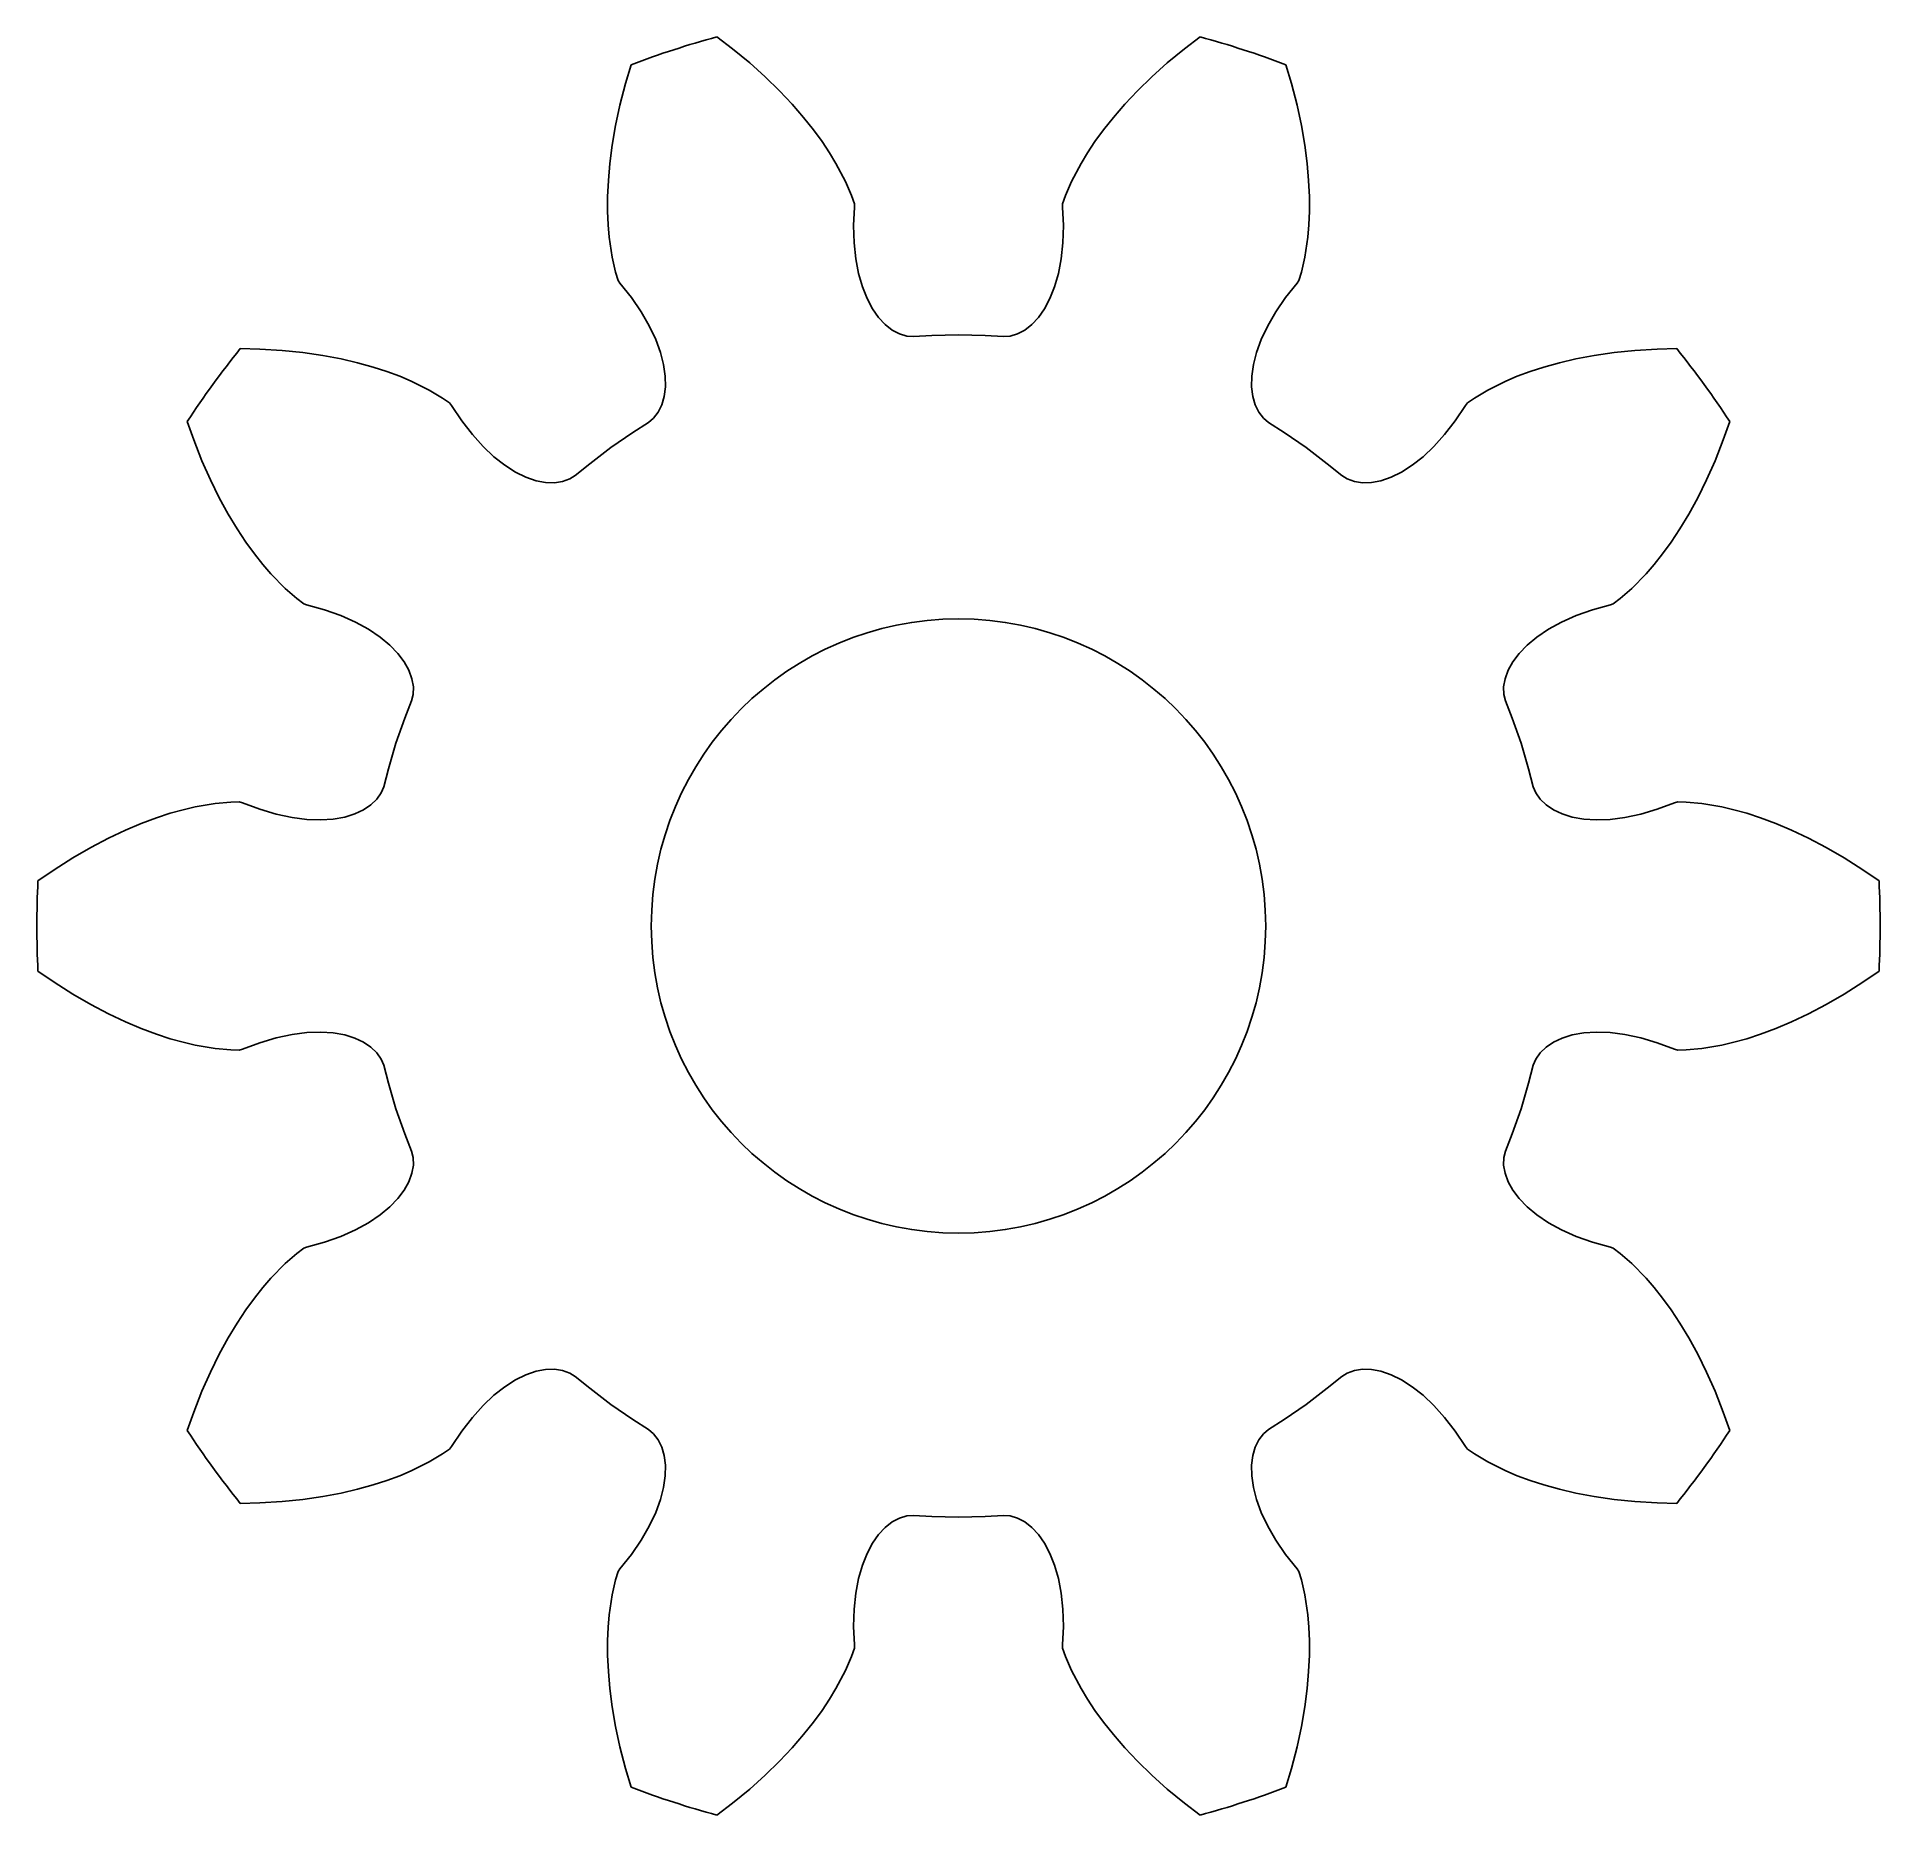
# Model space of a CAD drawing. Extents: x 19 to 31, y -5.8 to 5.8.
import ezdxf

# ---------------------------------------------------------------- set-up
doc = ezdxf.new("R2010")
doc.units = 0

msp = doc.modelspace()

# ---------------------------------------------------------------- linework, layer by layer
msp.add_circle((25, 0), 2)
msp.add_circle((25, 0), 2)
at = {"layer": 'layer0'}
for p, q in [((23.427, 5.79), (23.529, 5.713)), ((26.471, 5.713), (26.573, 5.79)), ((23.529, 5.713), (23.641, 5.62)), ((26.359, 5.62), (26.471, 5.713)), ((22.832, 5.487), (22.869, 5.609)), ((23.641, 5.62), (23.742, 5.53)), ((23.742, 5.53), (23.835, 5.439)), ((26.165, 5.439), (26.258, 5.53)), ((26.258, 5.53), (26.359, 5.62)), ((27.131, 5.609), (27.168, 5.487)), ((22.796, 5.345), (22.832, 5.487)), ((23.835, 5.439), (23.918, 5.351)), ((26.082, 5.351), (26.165, 5.439)), ((27.168, 5.487), (27.204, 5.345)), ((22.767, 5.213), (22.796, 5.345)), ((23.918, 5.351), (23.991, 5.266)), ((26.009, 5.266), (26.082, 5.351)), ((27.204, 5.345), (27.233, 5.213)), ((22.746, 5.085), (22.767, 5.213)), ((23.991, 5.266), (24.056, 5.184)), ((24.056, 5.184), (24.112, 5.108)), ((25.888, 5.108), (25.944, 5.184)), ((25.944, 5.184), (26.009, 5.266)), ((27.233, 5.213), (27.254, 5.085)), ((22.73, 4.965), (22.746, 5.085)), ((24.112, 5.108), (24.161, 5.034)), ((25.839, 5.034), (25.888, 5.108)), ((27.254, 5.085), (27.27, 4.965)), ((22.721, 4.854), (22.73, 4.965)), ((24.161, 5.034), (24.202, 4.966)), ((24.202, 4.966), (24.264, 4.849)), ((25.736, 4.849), (25.798, 4.966)), ((25.798, 4.966), (25.839, 5.034)), ((27.27, 4.965), (27.279, 4.854)), ((22.716, 4.749), (22.721, 4.854)), ((24.264, 4.849), (24.303, 4.756)), ((25.697, 4.756), (25.736, 4.849)), ((27.279, 4.854), (27.284, 4.749)), ((22.716, 4.654), (22.716, 4.749)), ((24.303, 4.756), (24.322, 4.702)), ((24.323, 4.682), (24.317, 4.561)), ((24.322, 4.702), (24.323, 4.682)), ((25.677, 4.682), (25.678, 4.702)), ((25.683, 4.561), (25.677, 4.682)), ((25.678, 4.702), (25.697, 4.756)), ((27.284, 4.749), (27.284, 4.654)), ((22.72, 4.566), (22.716, 4.654)), ((22.726, 4.486), (22.72, 4.566)), ((24.317, 4.561), (24.32, 4.449)), ((25.68, 4.449), (25.683, 4.561)), ((27.28, 4.566), (27.274, 4.486)), ((27.284, 4.654), (27.28, 4.566)), ((22.746, 4.355), (22.726, 4.486)), ((24.32, 4.449), (24.331, 4.344)), ((25.669, 4.344), (25.68, 4.449)), ((27.274, 4.486), (27.254, 4.355)), ((22.768, 4.257), (22.746, 4.355)), ((24.331, 4.344), (24.35, 4.249)), ((25.65, 4.249), (25.669, 4.344)), ((27.254, 4.355), (27.232, 4.257)), ((22.785, 4.203), (22.768, 4.257)), ((22.796, 4.186), (22.785, 4.203)), ((24.35, 4.249), (24.374, 4.163)), ((25.626, 4.163), (25.65, 4.249)), ((27.215, 4.203), (27.204, 4.186)), ((27.232, 4.257), (27.215, 4.203)), ((22.871, 4.092), (22.796, 4.186)), ((22.935, 3.999), (22.871, 4.092)), ((24.374, 4.163), (24.405, 4.086)), ((24.405, 4.086), (24.44, 4.019)), ((25.56, 4.019), (25.595, 4.086)), ((25.595, 4.086), (25.626, 4.163)), ((27.129, 4.092), (27.065, 3.999)), ((27.204, 4.186), (27.129, 4.092)), ((22.987, 3.908), (22.935, 3.999)), ((24.44, 4.019), (24.479, 3.963)), ((24.479, 3.963), (24.522, 3.917)), ((25.478, 3.917), (25.521, 3.963)), ((25.521, 3.963), (25.56, 4.019)), ((27.065, 3.999), (27.013, 3.908)), ((23.029, 3.82), (22.987, 3.908)), ((24.522, 3.917), (24.568, 3.881)), ((24.568, 3.881), (24.615, 3.857)), ((24.615, 3.857), (24.663, 3.842)), ((24.663, 3.842), (24.706, 3.839)), ((24.706, 3.839), (24.827, 3.846)), ((24.827, 3.846), (25, 3.85)), ((25, 3.85), (25.173, 3.846)), ((25.173, 3.846), (25.294, 3.839)), ((25.294, 3.839), (25.337, 3.842)), ((25.337, 3.842), (25.385, 3.857)), ((25.385, 3.857), (25.432, 3.881)), ((25.432, 3.881), (25.478, 3.917)), ((27.013, 3.908), (26.971, 3.82)), ((20.324, 3.76), (20.452, 3.757)), ((20.452, 3.757), (20.597, 3.748)), ((20.597, 3.748), (20.732, 3.734)), ((20.732, 3.734), (20.861, 3.715)), ((23.06, 3.735), (23.029, 3.82)), ((23.08, 3.656), (23.06, 3.735)), ((26.94, 3.735), (26.92, 3.656)), ((26.971, 3.82), (26.94, 3.735)), ((29.139, 3.715), (29.268, 3.734)), ((29.268, 3.734), (29.403, 3.748)), ((29.403, 3.748), (29.548, 3.757)), ((29.548, 3.757), (29.676, 3.76)), ((20.861, 3.715), (20.98, 3.693)), ((20.98, 3.693), (21.088, 3.667)), ((21.088, 3.667), (21.189, 3.639)), ((21.189, 3.639), (21.279, 3.61)), ((21.279, 3.61), (21.362, 3.58)), ((23.091, 3.581), (23.08, 3.656)), ((26.92, 3.656), (26.909, 3.581)), ((28.638, 3.58), (28.721, 3.61)), ((28.721, 3.61), (28.811, 3.639)), ((28.811, 3.639), (28.912, 3.667)), ((28.912, 3.667), (29.02, 3.693)), ((29.02, 3.693), (29.139, 3.715)), ((21.362, 3.58), (21.436, 3.549)), ((21.436, 3.549), (21.555, 3.49)), ((21.555, 3.49), (21.641, 3.438)), ((23.084, 3.449), (23.092, 3.512)), ((23.092, 3.512), (23.091, 3.581)), ((26.909, 3.581), (26.908, 3.512)), ((26.908, 3.512), (26.916, 3.449)), ((28.359, 3.438), (28.445, 3.49)), ((28.445, 3.49), (28.564, 3.549)), ((28.564, 3.549), (28.638, 3.58)), ((21.641, 3.438), (21.687, 3.406)), ((21.687, 3.406), (21.7, 3.39)), ((21.7, 3.39), (21.767, 3.289)), ((23.045, 3.346), (23.068, 3.394)), ((23.068, 3.394), (23.084, 3.449)), ((26.916, 3.449), (26.932, 3.394)), ((26.932, 3.394), (26.955, 3.346)), ((28.233, 3.289), (28.3, 3.39)), ((28.3, 3.39), (28.313, 3.406)), ((28.313, 3.406), (28.359, 3.438)), ((20.021, 3.165), (19.979, 3.285)), ((21.767, 3.289), (21.835, 3.2)), ((22.879, 3.213), (22.982, 3.279)), ((22.982, 3.279), (23.014, 3.307)), ((23.014, 3.307), (23.045, 3.346)), ((26.955, 3.346), (26.986, 3.307)), ((26.986, 3.307), (27.018, 3.279)), ((27.018, 3.279), (27.121, 3.213)), ((28.165, 3.2), (28.233, 3.289)), ((30.021, 3.285), (29.979, 3.165)), ((20.075, 3.029), (20.021, 3.165)), ((21.835, 3.2), (21.906, 3.122)), ((21.906, 3.122), (21.976, 3.055)), ((22.737, 3.115), (22.879, 3.213)), ((27.121, 3.213), (27.263, 3.115)), ((28.024, 3.055), (28.094, 3.122)), ((28.094, 3.122), (28.165, 3.2)), ((29.979, 3.165), (29.925, 3.029)), ((20.13, 2.905), (20.075, 3.029)), ((21.976, 3.055), (22.047, 3)), ((22.505, 2.933), (22.6, 3.01)), ((22.6, 3.01), (22.737, 3.115)), ((27.263, 3.115), (27.4, 3.01)), ((27.4, 3.01), (27.495, 2.933)), ((27.953, 3), (28.024, 3.055)), ((29.925, 3.029), (29.87, 2.905)), ((20.187, 2.789), (20.13, 2.905)), ((22.047, 3), (22.117, 2.956)), ((22.117, 2.956), (22.184, 2.923)), ((22.184, 2.923), (22.25, 2.9)), ((22.25, 2.9), (22.311, 2.888)), ((22.311, 2.888), (22.369, 2.886)), ((22.369, 2.886), (22.422, 2.894)), ((22.422, 2.894), (22.469, 2.911)), ((22.469, 2.911), (22.505, 2.933)), ((27.495, 2.933), (27.531, 2.911)), ((27.531, 2.911), (27.578, 2.894)), ((27.578, 2.894), (27.631, 2.886)), ((27.631, 2.886), (27.689, 2.888)), ((27.689, 2.888), (27.75, 2.9)), ((27.75, 2.9), (27.816, 2.923)), ((27.816, 2.923), (27.883, 2.956)), ((27.883, 2.956), (27.953, 3)), ((29.87, 2.905), (29.813, 2.789)), ((20.246, 2.682), (20.187, 2.789)), ((29.813, 2.789), (29.754, 2.682)), ((20.303, 2.587), (20.246, 2.682)), ((29.754, 2.682), (29.697, 2.587)), ((20.361, 2.5), (20.303, 2.587)), ((29.697, 2.587), (29.639, 2.5)), ((20.417, 2.423), (20.361, 2.5)), ((20.471, 2.354), (20.417, 2.423)), ((29.583, 2.423), (29.529, 2.354)), ((29.639, 2.5), (29.583, 2.423)), ((20.524, 2.293), (20.471, 2.354)), ((20.616, 2.198), (20.524, 2.293)), ((29.476, 2.293), (29.384, 2.198)), ((29.529, 2.354), (29.476, 2.293)), ((20.692, 2.132), (20.616, 2.198)), ((29.384, 2.198), (29.308, 2.132)), ((20.737, 2.098), (20.692, 2.132)), ((20.756, 2.091), (20.737, 2.098)), ((20.873, 2.059), (20.756, 2.091)), ((20.979, 2.021), (20.873, 2.059)), ((29.127, 2.059), (29.021, 2.021)), ((29.244, 2.091), (29.127, 2.059)), ((29.263, 2.098), (29.244, 2.091)), ((29.308, 2.132), (29.263, 2.098)), ((21.075, 1.978), (20.979, 2.021)), ((21.16, 1.932), (21.075, 1.978)), ((21.234, 1.881), (21.16, 1.932)), ((28.84, 1.932), (28.766, 1.881)), ((28.925, 1.978), (28.84, 1.932)), ((29.021, 2.021), (28.925, 1.978)), ((21.298, 1.829), (21.234, 1.881)), ((21.35, 1.775), (21.298, 1.829)), ((28.702, 1.829), (28.65, 1.775)), ((28.766, 1.881), (28.702, 1.829)), ((21.392, 1.72), (21.35, 1.775)), ((21.422, 1.665), (21.392, 1.72)), ((28.608, 1.72), (28.578, 1.665)), ((28.65, 1.775), (28.608, 1.72)), ((21.442, 1.61), (21.422, 1.665)), ((21.451, 1.558), (21.442, 1.61)), ((28.558, 1.61), (28.549, 1.558)), ((28.578, 1.665), (28.558, 1.61)), ((21.395, 1.353), (21.44, 1.466)), ((21.44, 1.466), (21.45, 1.508)), ((21.45, 1.508), (21.451, 1.558)), ((28.549, 1.558), (28.55, 1.508)), ((28.55, 1.508), (28.56, 1.466)), ((28.56, 1.466), (28.605, 1.353)), ((21.338, 1.19), (21.395, 1.353)), ((28.605, 1.353), (28.662, 1.19)), ((21.289, 1.024), (21.338, 1.19)), ((28.662, 1.19), (28.711, 1.024)), ((21.258, 0.906), (21.289, 1.024)), ((28.711, 1.024), (28.742, 0.906)), ((21.213, 0.826), (21.242, 0.867)), ((21.242, 0.867), (21.258, 0.906)), ((28.742, 0.906), (28.758, 0.867)), ((28.758, 0.867), (28.787, 0.826)), ((19.778, 0.704), (19.868, 0.734)), ((19.868, 0.734), (19.953, 0.757)), ((19.953, 0.757), (20.031, 0.776)), ((20.031, 0.776), (20.161, 0.798)), ((20.161, 0.798), (20.262, 0.807)), ((20.262, 0.807), (20.318, 0.808)), ((20.318, 0.808), (20.338, 0.803)), ((20.338, 0.803), (20.451, 0.76)), ((20.451, 0.76), (20.559, 0.728)), ((20.559, 0.728), (20.662, 0.707)), ((21.004, 0.709), (21.07, 0.73)), ((21.07, 0.73), (21.127, 0.756)), ((21.127, 0.756), (21.175, 0.788)), ((21.175, 0.788), (21.213, 0.826)), ((28.787, 0.826), (28.825, 0.788)), ((28.825, 0.788), (28.873, 0.756)), ((28.873, 0.756), (28.93, 0.73)), ((28.93, 0.73), (28.996, 0.709)), ((29.338, 0.707), (29.441, 0.728)), ((29.441, 0.728), (29.549, 0.76)), ((29.549, 0.76), (29.662, 0.803)), ((29.662, 0.803), (29.682, 0.808)), ((29.682, 0.808), (29.738, 0.807)), ((29.738, 0.807), (29.839, 0.798)), ((29.839, 0.798), (29.969, 0.776)), ((29.969, 0.776), (30.047, 0.757)), ((30.047, 0.757), (30.132, 0.734)), ((30.132, 0.734), (30.222, 0.704)), ((19.467, 0.573), (19.577, 0.624)), ((19.577, 0.624), (19.68, 0.668)), ((19.68, 0.668), (19.778, 0.704)), ((20.662, 0.707), (20.758, 0.694)), ((20.758, 0.694), (20.848, 0.691)), ((20.848, 0.691), (20.93, 0.696)), ((20.93, 0.696), (21.004, 0.709)), ((28.996, 0.709), (29.07, 0.696)), ((29.07, 0.696), (29.152, 0.691)), ((29.152, 0.691), (29.242, 0.694)), ((29.242, 0.694), (29.338, 0.707)), ((30.222, 0.704), (30.32, 0.668)), ((30.32, 0.668), (30.423, 0.624)), ((30.423, 0.624), (30.533, 0.573)), ((19.235, 0.444), (19.352, 0.512)), ((19.352, 0.512), (19.467, 0.573)), ((30.533, 0.573), (30.648, 0.512)), ((30.648, 0.512), (30.765, 0.444)), ((19.007, 0.294), (19.112, 0.366)), ((19.112, 0.366), (19.235, 0.444)), ((30.765, 0.444), (30.888, 0.366)), ((30.888, 0.366), (30.993, 0.294)), ((19.112, -0.366), (19.007, -0.294)), ((30.993, -0.294), (30.888, -0.366)), ((19.235, -0.444), (19.112, -0.366)), ((19.352, -0.512), (19.235, -0.444)), ((30.765, -0.444), (30.648, -0.512)), ((30.888, -0.366), (30.765, -0.444)), ((19.467, -0.573), (19.352, -0.512)), ((19.577, -0.624), (19.467, -0.573)), ((30.533, -0.573), (30.423, -0.624)), ((30.648, -0.512), (30.533, -0.573)), ((19.68, -0.668), (19.577, -0.624)), ((19.778, -0.704), (19.68, -0.668)), ((19.868, -0.734), (19.778, -0.704)), ((20.662, -0.707), (20.559, -0.728)), ((20.758, -0.694), (20.662, -0.707)), ((20.848, -0.691), (20.758, -0.694)), ((20.93, -0.696), (20.848, -0.691)), ((21.004, -0.709), (20.93, -0.696)), ((21.07, -0.73), (21.004, -0.709)), ((28.996, -0.709), (28.93, -0.73)), ((29.07, -0.696), (28.996, -0.709)), ((29.152, -0.691), (29.07, -0.696)), ((29.242, -0.694), (29.152, -0.691)), ((29.338, -0.707), (29.242, -0.694)), ((29.441, -0.728), (29.338, -0.707)), ((30.222, -0.704), (30.132, -0.734)), ((30.32, -0.668), (30.222, -0.704)), ((30.423, -0.624), (30.32, -0.668)), ((19.953, -0.757), (19.868, -0.734)), ((20.031, -0.776), (19.953, -0.757)), ((20.161, -0.798), (20.031, -0.776)), ((20.262, -0.807), (20.161, -0.798)), ((20.318, -0.808), (20.262, -0.807)), ((20.338, -0.803), (20.318, -0.808)), ((20.451, -0.76), (20.338, -0.803)), ((20.559, -0.728), (20.451, -0.76)), ((21.127, -0.756), (21.07, -0.73)), ((21.175, -0.788), (21.127, -0.756)), ((21.213, -0.826), (21.175, -0.788)), ((21.242, -0.867), (21.213, -0.826)), ((28.787, -0.826), (28.758, -0.867)), ((28.825, -0.788), (28.787, -0.826)), ((28.873, -0.756), (28.825, -0.788)), ((28.93, -0.73), (28.873, -0.756)), ((29.549, -0.76), (29.441, -0.728)), ((29.662, -0.803), (29.549, -0.76)), ((29.682, -0.808), (29.662, -0.803)), ((29.738, -0.807), (29.682, -0.808)), ((29.839, -0.798), (29.738, -0.807)), ((29.969, -0.776), (29.839, -0.798)), ((30.047, -0.757), (29.969, -0.776)), ((30.132, -0.734), (30.047, -0.757)), ((21.258, -0.906), (21.242, -0.867)), ((21.289, -1.024), (21.258, -0.906)), ((28.742, -0.906), (28.711, -1.024)), ((28.758, -0.867), (28.742, -0.906)), ((21.338, -1.19), (21.289, -1.024)), ((28.711, -1.024), (28.662, -1.19)), ((21.395, -1.353), (21.338, -1.19)), ((28.662, -1.19), (28.605, -1.353)), ((21.44, -1.466), (21.395, -1.353)), ((28.605, -1.353), (28.56, -1.466)), ((21.45, -1.508), (21.44, -1.466)), ((21.442, -1.61), (21.451, -1.558)), ((21.451, -1.558), (21.45, -1.508)), ((28.55, -1.508), (28.549, -1.558)), ((28.549, -1.558), (28.558, -1.61)), ((28.56, -1.466), (28.55, -1.508)), ((21.392, -1.72), (21.422, -1.665)), ((21.422, -1.665), (21.442, -1.61)), ((28.558, -1.61), (28.578, -1.665)), ((28.578, -1.665), (28.608, -1.72)), ((21.298, -1.829), (21.35, -1.775)), ((21.35, -1.775), (21.392, -1.72)), ((28.608, -1.72), (28.65, -1.775)), ((28.65, -1.775), (28.702, -1.829)), ((21.16, -1.932), (21.234, -1.881)), ((21.234, -1.881), (21.298, -1.829)), ((28.702, -1.829), (28.766, -1.881)), ((28.766, -1.881), (28.84, -1.932)), ((20.873, -2.059), (20.979, -2.021)), ((20.979, -2.021), (21.075, -1.978)), ((21.075, -1.978), (21.16, -1.932)), ((28.84, -1.932), (28.925, -1.978)), ((28.925, -1.978), (29.021, -2.021)), ((29.021, -2.021), (29.127, -2.059)), ((20.616, -2.198), (20.692, -2.132)), ((20.692, -2.132), (20.737, -2.098)), ((20.737, -2.098), (20.756, -2.091)), ((20.756, -2.091), (20.873, -2.059)), ((29.127, -2.059), (29.244, -2.091)), ((29.244, -2.091), (29.263, -2.098)), ((29.263, -2.098), (29.308, -2.132)), ((29.308, -2.132), (29.384, -2.198)), ((20.524, -2.293), (20.616, -2.198)), ((29.384, -2.198), (29.476, -2.293)), ((20.417, -2.423), (20.471, -2.354)), ((20.471, -2.354), (20.524, -2.293)), ((29.476, -2.293), (29.529, -2.354)), ((29.529, -2.354), (29.583, -2.423)), ((20.303, -2.587), (20.361, -2.5)), ((20.361, -2.5), (20.417, -2.423)), ((29.583, -2.423), (29.639, -2.5)), ((29.639, -2.5), (29.697, -2.587)), ((20.246, -2.682), (20.303, -2.587)), ((29.697, -2.587), (29.754, -2.682)), ((20.187, -2.789), (20.246, -2.682)), ((29.754, -2.682), (29.813, -2.789)), ((20.13, -2.905), (20.187, -2.789)), ((29.813, -2.789), (29.87, -2.905)), ((20.075, -3.029), (20.13, -2.905)), ((22.047, -3), (21.976, -3.055)), ((22.117, -2.956), (22.047, -3)), ((22.184, -2.923), (22.117, -2.956)), ((22.25, -2.9), (22.184, -2.923)), ((22.311, -2.888), (22.25, -2.9)), ((22.369, -2.886), (22.311, -2.888)), ((22.422, -2.894), (22.369, -2.886)), ((22.469, -2.911), (22.422, -2.894)), ((22.505, -2.933), (22.469, -2.911)), ((22.6, -3.01), (22.505, -2.933)), ((27.495, -2.933), (27.4, -3.01)), ((27.531, -2.911), (27.495, -2.933)), ((27.578, -2.894), (27.531, -2.911)), ((27.631, -2.886), (27.578, -2.894)), ((27.689, -2.888), (27.631, -2.886)), ((27.75, -2.9), (27.689, -2.888)), ((27.816, -2.923), (27.75, -2.9)), ((27.883, -2.956), (27.816, -2.923)), ((27.953, -3), (27.883, -2.956)), ((28.024, -3.055), (27.953, -3)), ((29.87, -2.905), (29.925, -3.029)), ((20.021, -3.165), (20.075, -3.029)), ((21.976, -3.055), (21.906, -3.122)), ((22.737, -3.115), (22.6, -3.01)), ((22.879, -3.213), (22.737, -3.115)), ((27.263, -3.115), (27.121, -3.213)), ((27.4, -3.01), (27.263, -3.115)), ((28.094, -3.122), (28.024, -3.055)), ((29.925, -3.029), (29.979, -3.165)), ((19.979, -3.285), (20.021, -3.165)), ((21.835, -3.2), (21.767, -3.289)), ((21.906, -3.122), (21.835, -3.2)), ((22.982, -3.279), (22.879, -3.213)), ((27.121, -3.213), (27.018, -3.279)), ((28.165, -3.2), (28.094, -3.122)), ((28.233, -3.289), (28.165, -3.2)), ((29.979, -3.165), (30.021, -3.285)), ((21.767, -3.289), (21.7, -3.39)), ((23.014, -3.307), (22.982, -3.279)), ((23.045, -3.346), (23.014, -3.307)), ((23.068, -3.394), (23.045, -3.346)), ((26.955, -3.346), (26.932, -3.394)), ((26.986, -3.307), (26.955, -3.346)), ((27.018, -3.279), (26.986, -3.307)), ((28.3, -3.39), (28.233, -3.289)), ((21.641, -3.438), (21.555, -3.49)), ((21.687, -3.406), (21.641, -3.438)), ((21.7, -3.39), (21.687, -3.406)), ((23.084, -3.449), (23.068, -3.394)), ((23.092, -3.512), (23.084, -3.449)), ((26.916, -3.449), (26.908, -3.512)), ((26.932, -3.394), (26.916, -3.449)), ((28.313, -3.406), (28.3, -3.39)), ((28.359, -3.438), (28.313, -3.406)), ((28.445, -3.49), (28.359, -3.438)), ((21.362, -3.58), (21.279, -3.61)), ((21.436, -3.549), (21.362, -3.58)), ((21.555, -3.49), (21.436, -3.549)), ((23.08, -3.656), (23.091, -3.581)), ((23.091, -3.581), (23.092, -3.512)), ((26.908, -3.512), (26.909, -3.581)), ((26.909, -3.581), (26.92, -3.656)), ((28.564, -3.549), (28.445, -3.49)), ((28.638, -3.58), (28.564, -3.549)), ((28.721, -3.61), (28.638, -3.58)), ((20.861, -3.715), (20.732, -3.734)), ((20.98, -3.693), (20.861, -3.715)), ((21.088, -3.667), (20.98, -3.693)), ((21.189, -3.639), (21.088, -3.667)), ((21.279, -3.61), (21.189, -3.639)), ((23.06, -3.735), (23.08, -3.656)), ((26.92, -3.656), (26.94, -3.735)), ((28.811, -3.639), (28.721, -3.61)), ((28.912, -3.667), (28.811, -3.639)), ((29.02, -3.693), (28.912, -3.667)), ((29.139, -3.715), (29.02, -3.693)), ((29.268, -3.734), (29.139, -3.715)), ((20.452, -3.757), (20.324, -3.76)), ((20.597, -3.748), (20.452, -3.757)), ((20.732, -3.734), (20.597, -3.748)), ((22.987, -3.908), (23.029, -3.82)), ((23.029, -3.82), (23.06, -3.735)), ((24.706, -3.839), (24.663, -3.842)), ((24.827, -3.846), (24.706, -3.839)), ((25.294, -3.839), (25.173, -3.846)), ((25.337, -3.842), (25.294, -3.839)), ((26.94, -3.735), (26.971, -3.82)), ((26.971, -3.82), (27.013, -3.908)), ((29.403, -3.748), (29.268, -3.734)), ((29.548, -3.757), (29.403, -3.748)), ((29.676, -3.76), (29.548, -3.757)), ((22.935, -3.999), (22.987, -3.908)), ((24.522, -3.917), (24.479, -3.963)), ((24.568, -3.881), (24.522, -3.917)), ((24.615, -3.857), (24.568, -3.881)), ((24.663, -3.842), (24.615, -3.857)), ((25, -3.85), (24.827, -3.846)), ((25.173, -3.846), (25, -3.85)), ((25.385, -3.857), (25.337, -3.842)), ((25.432, -3.881), (25.385, -3.857)), ((25.478, -3.917), (25.432, -3.881)), ((25.521, -3.963), (25.478, -3.917)), ((27.013, -3.908), (27.065, -3.999)), ((22.871, -4.092), (22.935, -3.999)), ((24.44, -4.019), (24.405, -4.086)), ((24.479, -3.963), (24.44, -4.019)), ((25.56, -4.019), (25.521, -3.963)), ((25.595, -4.086), (25.56, -4.019)), ((27.065, -3.999), (27.129, -4.092)), ((22.785, -4.203), (22.796, -4.186)), ((22.796, -4.186), (22.871, -4.092)), ((24.374, -4.163), (24.35, -4.249)), ((24.405, -4.086), (24.374, -4.163)), ((25.626, -4.163), (25.595, -4.086)), ((25.65, -4.249), (25.626, -4.163)), ((27.129, -4.092), (27.204, -4.186)), ((27.204, -4.186), (27.215, -4.203)), ((22.746, -4.355), (22.768, -4.257)), ((22.768, -4.257), (22.785, -4.203)), ((24.35, -4.249), (24.331, -4.344)), ((25.669, -4.344), (25.65, -4.249)), ((27.215, -4.203), (27.232, -4.257)), ((27.232, -4.257), (27.254, -4.355)), ((22.726, -4.486), (22.746, -4.355)), ((24.331, -4.344), (24.32, -4.449)), ((25.68, -4.449), (25.669, -4.344)), ((27.254, -4.355), (27.274, -4.486)), ((22.72, -4.566), (22.726, -4.486)), ((24.32, -4.449), (24.317, -4.561)), ((25.683, -4.561), (25.68, -4.449)), ((27.274, -4.486), (27.28, -4.566)), ((22.716, -4.654), (22.72, -4.566)), ((22.716, -4.749), (22.716, -4.654)), ((24.317, -4.561), (24.323, -4.682)), ((25.677, -4.682), (25.683, -4.561)), ((27.28, -4.566), (27.284, -4.654)), ((27.284, -4.654), (27.284, -4.749)), ((22.721, -4.854), (22.716, -4.749)), ((24.303, -4.756), (24.264, -4.849)), ((24.322, -4.702), (24.303, -4.756)), ((24.323, -4.682), (24.322, -4.702)), ((25.678, -4.702), (25.677, -4.682)), ((25.697, -4.756), (25.678, -4.702)), ((25.736, -4.849), (25.697, -4.756)), ((27.284, -4.749), (27.279, -4.854)), ((22.73, -4.965), (22.721, -4.854)), ((24.264, -4.849), (24.202, -4.966)), ((25.798, -4.966), (25.736, -4.849)), ((27.279, -4.854), (27.27, -4.965)), ((22.746, -5.085), (22.73, -4.965)), ((24.161, -5.034), (24.112, -5.108)), ((24.202, -4.966), (24.161, -5.034)), ((25.839, -5.034), (25.798, -4.966)), ((25.888, -5.108), (25.839, -5.034)), ((27.27, -4.965), (27.254, -5.085)), ((22.767, -5.213), (22.746, -5.085)), ((24.112, -5.108), (24.056, -5.184)), ((25.944, -5.184), (25.888, -5.108)), ((27.254, -5.085), (27.233, -5.213)), ((22.796, -5.345), (22.767, -5.213)), ((23.991, -5.266), (23.918, -5.351)), ((24.056, -5.184), (23.991, -5.266)), ((26.009, -5.266), (25.944, -5.184)), ((26.082, -5.351), (26.009, -5.266)), ((27.233, -5.213), (27.204, -5.345)), ((22.832, -5.487), (22.796, -5.345)), ((23.918, -5.351), (23.835, -5.439)), ((26.165, -5.439), (26.082, -5.351)), ((27.204, -5.345), (27.168, -5.487)), ((22.869, -5.609), (22.832, -5.487)), ((23.835, -5.439), (23.742, -5.53)), ((26.258, -5.53), (26.165, -5.439)), ((27.168, -5.487), (27.131, -5.609)), ((23.641, -5.62), (23.529, -5.713)), ((23.742, -5.53), (23.641, -5.62)), ((26.359, -5.62), (26.258, -5.53)), ((26.471, -5.713), (26.359, -5.62)), ((23.529, -5.713), (23.427, -5.79)), ((26.573, -5.79), (26.471, -5.713))]:
    msp.add_line(p, q, dxfattribs=at)
for start, end in [(105.1955, 110.8045), (69.1955, 74.8045), (141.1955, 146.8045), (33.1955, 38.8045), (177.1955, 182.8045), (357.1955, 362.8045), (213.1955, 218.8045), (321.1955, 326.8045), (249.1955, 254.8045), (285.1955, 290.8045)]:
    msp.add_arc((25, 0), 6, start, end, dxfattribs=at)
at = {"layer": 'layer1'}
for p, q in [((23.427, 5.79), (23.529, 5.713)), ((26.471, 5.713), (26.573, 5.79)), ((23.529, 5.713), (23.641, 5.62)), ((26.359, 5.62), (26.471, 5.713)), ((22.832, 5.487), (22.869, 5.609)), ((23.641, 5.62), (23.742, 5.53)), ((23.742, 5.53), (23.835, 5.439)), ((26.165, 5.439), (26.258, 5.53)), ((26.258, 5.53), (26.359, 5.62)), ((27.131, 5.609), (27.168, 5.487)), ((22.796, 5.345), (22.832, 5.487)), ((23.835, 5.439), (23.918, 5.351)), ((26.082, 5.351), (26.165, 5.439)), ((27.168, 5.487), (27.204, 5.345)), ((22.767, 5.213), (22.796, 5.345)), ((23.918, 5.351), (23.991, 5.266)), ((26.009, 5.266), (26.082, 5.351)), ((27.204, 5.345), (27.233, 5.213)), ((22.746, 5.085), (22.767, 5.213)), ((23.991, 5.266), (24.056, 5.184)), ((24.056, 5.184), (24.112, 5.108)), ((25.888, 5.108), (25.944, 5.184)), ((25.944, 5.184), (26.009, 5.266)), ((27.233, 5.213), (27.254, 5.085)), ((22.73, 4.965), (22.746, 5.085)), ((24.112, 5.108), (24.161, 5.034)), ((25.839, 5.034), (25.888, 5.108)), ((27.254, 5.085), (27.27, 4.965)), ((22.721, 4.854), (22.73, 4.965)), ((24.161, 5.034), (24.202, 4.966)), ((24.202, 4.966), (24.264, 4.849)), ((25.736, 4.849), (25.798, 4.966)), ((25.798, 4.966), (25.839, 5.034)), ((27.27, 4.965), (27.279, 4.854)), ((22.716, 4.749), (22.721, 4.854)), ((24.264, 4.849), (24.303, 4.756)), ((25.697, 4.756), (25.736, 4.849)), ((27.279, 4.854), (27.284, 4.749)), ((22.716, 4.654), (22.716, 4.749)), ((24.303, 4.756), (24.322, 4.702)), ((24.323, 4.682), (24.317, 4.561)), ((24.322, 4.702), (24.323, 4.682)), ((25.677, 4.682), (25.678, 4.702)), ((25.683, 4.561), (25.677, 4.682)), ((25.678, 4.702), (25.697, 4.756)), ((27.284, 4.749), (27.284, 4.654)), ((22.72, 4.566), (22.716, 4.654)), ((22.726, 4.486), (22.72, 4.566)), ((24.317, 4.561), (24.32, 4.449)), ((25.68, 4.449), (25.683, 4.561)), ((27.28, 4.566), (27.274, 4.486)), ((27.284, 4.654), (27.28, 4.566)), ((22.746, 4.355), (22.726, 4.486)), ((24.32, 4.449), (24.331, 4.344)), ((25.669, 4.344), (25.68, 4.449)), ((27.274, 4.486), (27.254, 4.355)), ((22.768, 4.257), (22.746, 4.355)), ((24.331, 4.344), (24.35, 4.249)), ((25.65, 4.249), (25.669, 4.344)), ((27.254, 4.355), (27.232, 4.257)), ((22.785, 4.203), (22.768, 4.257)), ((22.796, 4.186), (22.785, 4.203)), ((24.35, 4.249), (24.374, 4.163)), ((25.626, 4.163), (25.65, 4.249)), ((27.215, 4.203), (27.204, 4.186)), ((27.232, 4.257), (27.215, 4.203)), ((22.871, 4.092), (22.796, 4.186)), ((22.935, 3.999), (22.871, 4.092)), ((24.374, 4.163), (24.405, 4.086)), ((24.405, 4.086), (24.44, 4.019)), ((25.56, 4.019), (25.595, 4.086)), ((25.595, 4.086), (25.626, 4.163)), ((27.129, 4.092), (27.065, 3.999)), ((27.204, 4.186), (27.129, 4.092)), ((22.987, 3.908), (22.935, 3.999)), ((24.44, 4.019), (24.479, 3.963)), ((24.479, 3.963), (24.522, 3.917)), ((25.478, 3.917), (25.521, 3.963)), ((25.521, 3.963), (25.56, 4.019)), ((27.065, 3.999), (27.013, 3.908)), ((23.029, 3.82), (22.987, 3.908)), ((24.522, 3.917), (24.568, 3.881)), ((24.568, 3.881), (24.615, 3.857)), ((24.615, 3.857), (24.663, 3.842)), ((24.663, 3.842), (24.706, 3.839)), ((24.706, 3.839), (24.827, 3.846)), ((24.827, 3.846), (25, 3.85)), ((25, 3.85), (25.173, 3.846)), ((25.173, 3.846), (25.294, 3.839)), ((25.294, 3.839), (25.337, 3.842)), ((25.337, 3.842), (25.385, 3.857)), ((25.385, 3.857), (25.432, 3.881)), ((25.432, 3.881), (25.478, 3.917)), ((27.013, 3.908), (26.971, 3.82)), ((20.324, 3.76), (20.452, 3.757)), ((20.452, 3.757), (20.597, 3.748)), ((20.597, 3.748), (20.732, 3.734)), ((20.732, 3.734), (20.861, 3.715)), ((23.06, 3.735), (23.029, 3.82)), ((23.08, 3.656), (23.06, 3.735)), ((26.94, 3.735), (26.92, 3.656)), ((26.971, 3.82), (26.94, 3.735)), ((29.139, 3.715), (29.268, 3.734)), ((29.268, 3.734), (29.403, 3.748)), ((29.403, 3.748), (29.548, 3.757)), ((29.548, 3.757), (29.676, 3.76)), ((20.861, 3.715), (20.98, 3.693)), ((20.98, 3.693), (21.088, 3.667)), ((21.088, 3.667), (21.189, 3.639)), ((21.189, 3.639), (21.279, 3.61)), ((21.279, 3.61), (21.362, 3.58)), ((23.091, 3.581), (23.08, 3.656)), ((26.92, 3.656), (26.909, 3.581)), ((28.638, 3.58), (28.721, 3.61)), ((28.721, 3.61), (28.811, 3.639)), ((28.811, 3.639), (28.912, 3.667)), ((28.912, 3.667), (29.02, 3.693)), ((29.02, 3.693), (29.139, 3.715)), ((21.362, 3.58), (21.436, 3.549)), ((21.436, 3.549), (21.555, 3.49)), ((21.555, 3.49), (21.641, 3.438)), ((23.084, 3.449), (23.092, 3.512)), ((23.092, 3.512), (23.091, 3.581)), ((26.909, 3.581), (26.908, 3.512)), ((26.908, 3.512), (26.916, 3.449)), ((28.359, 3.438), (28.445, 3.49)), ((28.445, 3.49), (28.564, 3.549)), ((28.564, 3.549), (28.638, 3.58)), ((21.641, 3.438), (21.687, 3.406)), ((21.687, 3.406), (21.7, 3.39)), ((21.7, 3.39), (21.767, 3.289)), ((23.045, 3.346), (23.068, 3.394)), ((23.068, 3.394), (23.084, 3.449)), ((26.916, 3.449), (26.932, 3.394)), ((26.932, 3.394), (26.955, 3.346)), ((28.233, 3.289), (28.3, 3.39)), ((28.3, 3.39), (28.313, 3.406)), ((28.313, 3.406), (28.359, 3.438)), ((20.021, 3.165), (19.979, 3.285)), ((21.767, 3.289), (21.835, 3.2)), ((22.879, 3.213), (22.982, 3.279)), ((22.982, 3.279), (23.014, 3.307)), ((23.014, 3.307), (23.045, 3.346)), ((26.955, 3.346), (26.986, 3.307)), ((26.986, 3.307), (27.018, 3.279)), ((27.018, 3.279), (27.121, 3.213)), ((28.165, 3.2), (28.233, 3.289)), ((30.021, 3.285), (29.979, 3.165)), ((20.075, 3.029), (20.021, 3.165)), ((21.835, 3.2), (21.906, 3.122)), ((21.906, 3.122), (21.976, 3.055)), ((22.737, 3.115), (22.879, 3.213)), ((27.121, 3.213), (27.263, 3.115)), ((28.024, 3.055), (28.094, 3.122)), ((28.094, 3.122), (28.165, 3.2)), ((29.979, 3.165), (29.925, 3.029)), ((20.13, 2.905), (20.075, 3.029)), ((21.976, 3.055), (22.047, 3)), ((22.505, 2.933), (22.6, 3.01)), ((22.6, 3.01), (22.737, 3.115)), ((27.263, 3.115), (27.4, 3.01)), ((27.4, 3.01), (27.495, 2.933)), ((27.953, 3), (28.024, 3.055)), ((29.925, 3.029), (29.87, 2.905)), ((20.187, 2.789), (20.13, 2.905)), ((22.047, 3), (22.117, 2.956)), ((22.117, 2.956), (22.184, 2.923)), ((22.184, 2.923), (22.25, 2.9)), ((22.25, 2.9), (22.311, 2.888)), ((22.311, 2.888), (22.369, 2.886)), ((22.369, 2.886), (22.422, 2.894)), ((22.422, 2.894), (22.469, 2.911)), ((22.469, 2.911), (22.505, 2.933)), ((27.495, 2.933), (27.531, 2.911)), ((27.531, 2.911), (27.578, 2.894)), ((27.578, 2.894), (27.631, 2.886)), ((27.631, 2.886), (27.689, 2.888)), ((27.689, 2.888), (27.75, 2.9)), ((27.75, 2.9), (27.816, 2.923)), ((27.816, 2.923), (27.883, 2.956)), ((27.883, 2.956), (27.953, 3)), ((29.87, 2.905), (29.813, 2.789)), ((20.246, 2.682), (20.187, 2.789)), ((29.813, 2.789), (29.754, 2.682)), ((20.303, 2.587), (20.246, 2.682)), ((29.754, 2.682), (29.697, 2.587)), ((20.361, 2.5), (20.303, 2.587)), ((29.697, 2.587), (29.639, 2.5)), ((20.417, 2.423), (20.361, 2.5)), ((20.471, 2.354), (20.417, 2.423)), ((29.583, 2.423), (29.529, 2.354)), ((29.639, 2.5), (29.583, 2.423)), ((20.524, 2.293), (20.471, 2.354)), ((20.616, 2.198), (20.524, 2.293)), ((29.476, 2.293), (29.384, 2.198)), ((29.529, 2.354), (29.476, 2.293)), ((20.692, 2.132), (20.616, 2.198)), ((29.384, 2.198), (29.308, 2.132)), ((20.737, 2.098), (20.692, 2.132)), ((20.756, 2.091), (20.737, 2.098)), ((20.873, 2.059), (20.756, 2.091)), ((20.979, 2.021), (20.873, 2.059)), ((29.127, 2.059), (29.021, 2.021)), ((29.244, 2.091), (29.127, 2.059)), ((29.263, 2.098), (29.244, 2.091)), ((29.308, 2.132), (29.263, 2.098)), ((21.075, 1.978), (20.979, 2.021)), ((21.16, 1.932), (21.075, 1.978)), ((21.234, 1.881), (21.16, 1.932)), ((28.84, 1.932), (28.766, 1.881)), ((28.925, 1.978), (28.84, 1.932)), ((29.021, 2.021), (28.925, 1.978)), ((21.298, 1.829), (21.234, 1.881)), ((21.35, 1.775), (21.298, 1.829)), ((28.702, 1.829), (28.65, 1.775)), ((28.766, 1.881), (28.702, 1.829)), ((21.392, 1.72), (21.35, 1.775)), ((21.422, 1.665), (21.392, 1.72)), ((28.608, 1.72), (28.578, 1.665)), ((28.65, 1.775), (28.608, 1.72)), ((21.442, 1.61), (21.422, 1.665)), ((21.451, 1.558), (21.442, 1.61)), ((28.558, 1.61), (28.549, 1.558)), ((28.578, 1.665), (28.558, 1.61)), ((21.395, 1.353), (21.44, 1.466)), ((21.44, 1.466), (21.45, 1.508)), ((21.45, 1.508), (21.451, 1.558)), ((28.549, 1.558), (28.55, 1.508)), ((28.55, 1.508), (28.56, 1.466)), ((28.56, 1.466), (28.605, 1.353)), ((21.338, 1.19), (21.395, 1.353)), ((28.605, 1.353), (28.662, 1.19)), ((21.289, 1.024), (21.338, 1.19)), ((28.662, 1.19), (28.711, 1.024)), ((21.258, 0.906), (21.289, 1.024)), ((28.711, 1.024), (28.742, 0.906)), ((21.213, 0.826), (21.242, 0.867)), ((21.242, 0.867), (21.258, 0.906)), ((28.742, 0.906), (28.758, 0.867)), ((28.758, 0.867), (28.787, 0.826)), ((19.778, 0.704), (19.868, 0.734)), ((19.868, 0.734), (19.953, 0.757)), ((19.953, 0.757), (20.031, 0.776)), ((20.031, 0.776), (20.161, 0.798)), ((20.161, 0.798), (20.262, 0.807)), ((20.262, 0.807), (20.318, 0.808)), ((20.318, 0.808), (20.338, 0.803)), ((20.338, 0.803), (20.451, 0.76)), ((20.451, 0.76), (20.559, 0.728)), ((20.559, 0.728), (20.662, 0.707)), ((21.004, 0.709), (21.07, 0.73)), ((21.07, 0.73), (21.127, 0.756)), ((21.127, 0.756), (21.175, 0.788)), ((21.175, 0.788), (21.213, 0.826)), ((28.787, 0.826), (28.825, 0.788)), ((28.825, 0.788), (28.873, 0.756)), ((28.873, 0.756), (28.93, 0.73)), ((28.93, 0.73), (28.996, 0.709)), ((29.338, 0.707), (29.441, 0.728)), ((29.441, 0.728), (29.549, 0.76)), ((29.549, 0.76), (29.662, 0.803)), ((29.662, 0.803), (29.682, 0.808)), ((29.682, 0.808), (29.738, 0.807)), ((29.738, 0.807), (29.839, 0.798)), ((29.839, 0.798), (29.969, 0.776)), ((29.969, 0.776), (30.047, 0.757)), ((30.047, 0.757), (30.132, 0.734)), ((30.132, 0.734), (30.222, 0.704)), ((19.467, 0.573), (19.577, 0.624)), ((19.577, 0.624), (19.68, 0.668)), ((19.68, 0.668), (19.778, 0.704)), ((20.662, 0.707), (20.758, 0.694)), ((20.758, 0.694), (20.848, 0.691)), ((20.848, 0.691), (20.93, 0.696)), ((20.93, 0.696), (21.004, 0.709)), ((28.996, 0.709), (29.07, 0.696)), ((29.07, 0.696), (29.152, 0.691)), ((29.152, 0.691), (29.242, 0.694)), ((29.242, 0.694), (29.338, 0.707)), ((30.222, 0.704), (30.32, 0.668)), ((30.32, 0.668), (30.423, 0.624)), ((30.423, 0.624), (30.533, 0.573)), ((19.235, 0.444), (19.352, 0.512)), ((19.352, 0.512), (19.467, 0.573)), ((30.533, 0.573), (30.648, 0.512)), ((30.648, 0.512), (30.765, 0.444)), ((19.007, 0.294), (19.112, 0.366)), ((19.112, 0.366), (19.235, 0.444)), ((30.765, 0.444), (30.888, 0.366)), ((30.888, 0.366), (30.993, 0.294)), ((19.112, -0.366), (19.007, -0.294)), ((30.993, -0.294), (30.888, -0.366)), ((19.235, -0.444), (19.112, -0.366)), ((19.352, -0.512), (19.235, -0.444)), ((30.765, -0.444), (30.648, -0.512)), ((30.888, -0.366), (30.765, -0.444)), ((19.467, -0.573), (19.352, -0.512)), ((19.577, -0.624), (19.467, -0.573)), ((30.533, -0.573), (30.423, -0.624)), ((30.648, -0.512), (30.533, -0.573)), ((19.68, -0.668), (19.577, -0.624)), ((19.778, -0.704), (19.68, -0.668)), ((19.868, -0.734), (19.778, -0.704)), ((20.662, -0.707), (20.559, -0.728)), ((20.758, -0.694), (20.662, -0.707)), ((20.848, -0.691), (20.758, -0.694)), ((20.93, -0.696), (20.848, -0.691)), ((21.004, -0.709), (20.93, -0.696)), ((21.07, -0.73), (21.004, -0.709)), ((28.996, -0.709), (28.93, -0.73)), ((29.07, -0.696), (28.996, -0.709)), ((29.152, -0.691), (29.07, -0.696)), ((29.242, -0.694), (29.152, -0.691)), ((29.338, -0.707), (29.242, -0.694)), ((29.441, -0.728), (29.338, -0.707)), ((30.222, -0.704), (30.132, -0.734)), ((30.32, -0.668), (30.222, -0.704)), ((30.423, -0.624), (30.32, -0.668)), ((19.953, -0.757), (19.868, -0.734)), ((20.031, -0.776), (19.953, -0.757)), ((20.161, -0.798), (20.031, -0.776)), ((20.262, -0.807), (20.161, -0.798)), ((20.318, -0.808), (20.262, -0.807)), ((20.338, -0.803), (20.318, -0.808)), ((20.451, -0.76), (20.338, -0.803)), ((20.559, -0.728), (20.451, -0.76)), ((21.127, -0.756), (21.07, -0.73)), ((21.175, -0.788), (21.127, -0.756)), ((21.213, -0.826), (21.175, -0.788)), ((21.242, -0.867), (21.213, -0.826)), ((28.787, -0.826), (28.758, -0.867)), ((28.825, -0.788), (28.787, -0.826)), ((28.873, -0.756), (28.825, -0.788)), ((28.93, -0.73), (28.873, -0.756)), ((29.549, -0.76), (29.441, -0.728)), ((29.662, -0.803), (29.549, -0.76)), ((29.682, -0.808), (29.662, -0.803)), ((29.738, -0.807), (29.682, -0.808)), ((29.839, -0.798), (29.738, -0.807)), ((29.969, -0.776), (29.839, -0.798)), ((30.047, -0.757), (29.969, -0.776)), ((30.132, -0.734), (30.047, -0.757)), ((21.258, -0.906), (21.242, -0.867)), ((21.289, -1.024), (21.258, -0.906)), ((28.742, -0.906), (28.711, -1.024)), ((28.758, -0.867), (28.742, -0.906)), ((21.338, -1.19), (21.289, -1.024)), ((28.711, -1.024), (28.662, -1.19)), ((21.395, -1.353), (21.338, -1.19)), ((28.662, -1.19), (28.605, -1.353)), ((21.44, -1.466), (21.395, -1.353)), ((28.605, -1.353), (28.56, -1.466)), ((21.45, -1.508), (21.44, -1.466)), ((21.442, -1.61), (21.451, -1.558)), ((21.451, -1.558), (21.45, -1.508)), ((28.55, -1.508), (28.549, -1.558)), ((28.549, -1.558), (28.558, -1.61)), ((28.56, -1.466), (28.55, -1.508)), ((21.392, -1.72), (21.422, -1.665)), ((21.422, -1.665), (21.442, -1.61)), ((28.558, -1.61), (28.578, -1.665)), ((28.578, -1.665), (28.608, -1.72)), ((21.298, -1.829), (21.35, -1.775)), ((21.35, -1.775), (21.392, -1.72)), ((28.608, -1.72), (28.65, -1.775)), ((28.65, -1.775), (28.702, -1.829)), ((21.16, -1.932), (21.234, -1.881)), ((21.234, -1.881), (21.298, -1.829)), ((28.702, -1.829), (28.766, -1.881)), ((28.766, -1.881), (28.84, -1.932)), ((20.873, -2.059), (20.979, -2.021)), ((20.979, -2.021), (21.075, -1.978)), ((21.075, -1.978), (21.16, -1.932)), ((28.84, -1.932), (28.925, -1.978)), ((28.925, -1.978), (29.021, -2.021)), ((29.021, -2.021), (29.127, -2.059)), ((20.616, -2.198), (20.692, -2.132)), ((20.692, -2.132), (20.737, -2.098)), ((20.737, -2.098), (20.756, -2.091)), ((20.756, -2.091), (20.873, -2.059)), ((29.127, -2.059), (29.244, -2.091)), ((29.244, -2.091), (29.263, -2.098)), ((29.263, -2.098), (29.308, -2.132)), ((29.308, -2.132), (29.384, -2.198)), ((20.524, -2.293), (20.616, -2.198)), ((29.384, -2.198), (29.476, -2.293)), ((20.417, -2.423), (20.471, -2.354)), ((20.471, -2.354), (20.524, -2.293)), ((29.476, -2.293), (29.529, -2.354)), ((29.529, -2.354), (29.583, -2.423)), ((20.303, -2.587), (20.361, -2.5)), ((20.361, -2.5), (20.417, -2.423)), ((29.583, -2.423), (29.639, -2.5)), ((29.639, -2.5), (29.697, -2.587)), ((20.246, -2.682), (20.303, -2.587)), ((29.697, -2.587), (29.754, -2.682)), ((20.187, -2.789), (20.246, -2.682)), ((29.754, -2.682), (29.813, -2.789)), ((20.13, -2.905), (20.187, -2.789)), ((29.813, -2.789), (29.87, -2.905)), ((20.075, -3.029), (20.13, -2.905)), ((22.047, -3), (21.976, -3.055)), ((22.117, -2.956), (22.047, -3)), ((22.184, -2.923), (22.117, -2.956)), ((22.25, -2.9), (22.184, -2.923)), ((22.311, -2.888), (22.25, -2.9)), ((22.369, -2.886), (22.311, -2.888)), ((22.422, -2.894), (22.369, -2.886)), ((22.469, -2.911), (22.422, -2.894)), ((22.505, -2.933), (22.469, -2.911)), ((22.6, -3.01), (22.505, -2.933)), ((27.495, -2.933), (27.4, -3.01)), ((27.531, -2.911), (27.495, -2.933)), ((27.578, -2.894), (27.531, -2.911)), ((27.631, -2.886), (27.578, -2.894)), ((27.689, -2.888), (27.631, -2.886)), ((27.75, -2.9), (27.689, -2.888)), ((27.816, -2.923), (27.75, -2.9)), ((27.883, -2.956), (27.816, -2.923)), ((27.953, -3), (27.883, -2.956)), ((28.024, -3.055), (27.953, -3)), ((29.87, -2.905), (29.925, -3.029)), ((20.021, -3.165), (20.075, -3.029)), ((21.976, -3.055), (21.906, -3.122)), ((22.737, -3.115), (22.6, -3.01)), ((22.879, -3.213), (22.737, -3.115)), ((27.263, -3.115), (27.121, -3.213)), ((27.4, -3.01), (27.263, -3.115)), ((28.094, -3.122), (28.024, -3.055)), ((29.925, -3.029), (29.979, -3.165)), ((19.979, -3.285), (20.021, -3.165)), ((21.835, -3.2), (21.767, -3.289)), ((21.906, -3.122), (21.835, -3.2)), ((22.982, -3.279), (22.879, -3.213)), ((27.121, -3.213), (27.018, -3.279)), ((28.165, -3.2), (28.094, -3.122)), ((28.233, -3.289), (28.165, -3.2)), ((29.979, -3.165), (30.021, -3.285)), ((21.767, -3.289), (21.7, -3.39)), ((23.014, -3.307), (22.982, -3.279)), ((23.045, -3.346), (23.014, -3.307)), ((23.068, -3.394), (23.045, -3.346)), ((26.955, -3.346), (26.932, -3.394)), ((26.986, -3.307), (26.955, -3.346)), ((27.018, -3.279), (26.986, -3.307)), ((28.3, -3.39), (28.233, -3.289)), ((21.641, -3.438), (21.555, -3.49)), ((21.687, -3.406), (21.641, -3.438)), ((21.7, -3.39), (21.687, -3.406)), ((23.084, -3.449), (23.068, -3.394)), ((23.092, -3.512), (23.084, -3.449)), ((26.916, -3.449), (26.908, -3.512)), ((26.932, -3.394), (26.916, -3.449)), ((28.313, -3.406), (28.3, -3.39)), ((28.359, -3.438), (28.313, -3.406)), ((28.445, -3.49), (28.359, -3.438)), ((21.362, -3.58), (21.279, -3.61)), ((21.436, -3.549), (21.362, -3.58)), ((21.555, -3.49), (21.436, -3.549)), ((23.08, -3.656), (23.091, -3.581)), ((23.091, -3.581), (23.092, -3.512)), ((26.908, -3.512), (26.909, -3.581)), ((26.909, -3.581), (26.92, -3.656)), ((28.564, -3.549), (28.445, -3.49)), ((28.638, -3.58), (28.564, -3.549)), ((28.721, -3.61), (28.638, -3.58)), ((20.861, -3.715), (20.732, -3.734)), ((20.98, -3.693), (20.861, -3.715)), ((21.088, -3.667), (20.98, -3.693)), ((21.189, -3.639), (21.088, -3.667)), ((21.279, -3.61), (21.189, -3.639)), ((23.06, -3.735), (23.08, -3.656)), ((26.92, -3.656), (26.94, -3.735)), ((28.811, -3.639), (28.721, -3.61)), ((28.912, -3.667), (28.811, -3.639)), ((29.02, -3.693), (28.912, -3.667)), ((29.139, -3.715), (29.02, -3.693)), ((29.268, -3.734), (29.139, -3.715)), ((20.452, -3.757), (20.324, -3.76)), ((20.597, -3.748), (20.452, -3.757)), ((20.732, -3.734), (20.597, -3.748)), ((22.987, -3.908), (23.029, -3.82)), ((23.029, -3.82), (23.06, -3.735)), ((24.706, -3.839), (24.663, -3.842)), ((24.827, -3.846), (24.706, -3.839)), ((25.294, -3.839), (25.173, -3.846)), ((25.337, -3.842), (25.294, -3.839)), ((26.94, -3.735), (26.971, -3.82)), ((26.971, -3.82), (27.013, -3.908)), ((29.403, -3.748), (29.268, -3.734)), ((29.548, -3.757), (29.403, -3.748)), ((29.676, -3.76), (29.548, -3.757)), ((22.935, -3.999), (22.987, -3.908)), ((24.522, -3.917), (24.479, -3.963)), ((24.568, -3.881), (24.522, -3.917)), ((24.615, -3.857), (24.568, -3.881)), ((24.663, -3.842), (24.615, -3.857)), ((25, -3.85), (24.827, -3.846)), ((25.173, -3.846), (25, -3.85)), ((25.385, -3.857), (25.337, -3.842)), ((25.432, -3.881), (25.385, -3.857)), ((25.478, -3.917), (25.432, -3.881)), ((25.521, -3.963), (25.478, -3.917)), ((27.013, -3.908), (27.065, -3.999)), ((22.871, -4.092), (22.935, -3.999)), ((24.44, -4.019), (24.405, -4.086)), ((24.479, -3.963), (24.44, -4.019)), ((25.56, -4.019), (25.521, -3.963)), ((25.595, -4.086), (25.56, -4.019)), ((27.065, -3.999), (27.129, -4.092)), ((22.785, -4.203), (22.796, -4.186)), ((22.796, -4.186), (22.871, -4.092)), ((24.374, -4.163), (24.35, -4.249)), ((24.405, -4.086), (24.374, -4.163)), ((25.626, -4.163), (25.595, -4.086)), ((25.65, -4.249), (25.626, -4.163)), ((27.129, -4.092), (27.204, -4.186)), ((27.204, -4.186), (27.215, -4.203)), ((22.746, -4.355), (22.768, -4.257)), ((22.768, -4.257), (22.785, -4.203)), ((24.35, -4.249), (24.331, -4.344)), ((25.669, -4.344), (25.65, -4.249)), ((27.215, -4.203), (27.232, -4.257)), ((27.232, -4.257), (27.254, -4.355)), ((22.726, -4.486), (22.746, -4.355)), ((24.331, -4.344), (24.32, -4.449)), ((25.68, -4.449), (25.669, -4.344)), ((27.254, -4.355), (27.274, -4.486)), ((22.72, -4.566), (22.726, -4.486)), ((24.32, -4.449), (24.317, -4.561)), ((25.683, -4.561), (25.68, -4.449)), ((27.274, -4.486), (27.28, -4.566)), ((22.716, -4.654), (22.72, -4.566)), ((22.716, -4.749), (22.716, -4.654)), ((24.317, -4.561), (24.323, -4.682)), ((25.677, -4.682), (25.683, -4.561)), ((27.28, -4.566), (27.284, -4.654)), ((27.284, -4.654), (27.284, -4.749)), ((22.721, -4.854), (22.716, -4.749)), ((24.303, -4.756), (24.264, -4.849)), ((24.322, -4.702), (24.303, -4.756)), ((24.323, -4.682), (24.322, -4.702)), ((25.678, -4.702), (25.677, -4.682)), ((25.697, -4.756), (25.678, -4.702)), ((25.736, -4.849), (25.697, -4.756)), ((27.284, -4.749), (27.279, -4.854)), ((22.73, -4.965), (22.721, -4.854)), ((24.264, -4.849), (24.202, -4.966)), ((25.798, -4.966), (25.736, -4.849)), ((27.279, -4.854), (27.27, -4.965)), ((22.746, -5.085), (22.73, -4.965)), ((24.161, -5.034), (24.112, -5.108)), ((24.202, -4.966), (24.161, -5.034)), ((25.839, -5.034), (25.798, -4.966)), ((25.888, -5.108), (25.839, -5.034)), ((27.27, -4.965), (27.254, -5.085)), ((22.767, -5.213), (22.746, -5.085)), ((24.112, -5.108), (24.056, -5.184)), ((25.944, -5.184), (25.888, -5.108)), ((27.254, -5.085), (27.233, -5.213)), ((22.796, -5.345), (22.767, -5.213)), ((23.991, -5.266), (23.918, -5.351)), ((24.056, -5.184), (23.991, -5.266)), ((26.009, -5.266), (25.944, -5.184)), ((26.082, -5.351), (26.009, -5.266)), ((27.233, -5.213), (27.204, -5.345)), ((22.832, -5.487), (22.796, -5.345)), ((23.918, -5.351), (23.835, -5.439)), ((26.165, -5.439), (26.082, -5.351)), ((27.204, -5.345), (27.168, -5.487)), ((22.869, -5.609), (22.832, -5.487)), ((23.835, -5.439), (23.742, -5.53)), ((26.258, -5.53), (26.165, -5.439)), ((27.168, -5.487), (27.131, -5.609)), ((23.641, -5.62), (23.529, -5.713)), ((23.742, -5.53), (23.641, -5.62)), ((26.359, -5.62), (26.258, -5.53)), ((26.471, -5.713), (26.359, -5.62)), ((23.529, -5.713), (23.427, -5.79)), ((26.573, -5.79), (26.471, -5.713))]:
    msp.add_line(p, q, dxfattribs=at)
for start, end in [(105.1955, 110.8045), (69.1955, 74.8045), (141.1955, 146.8045), (33.1955, 38.8045), (177.1955, 182.8045), (357.1955, 362.8045), (213.1955, 218.8045), (321.1955, 326.8045), (249.1955, 254.8045), (285.1955, 290.8045)]:
    msp.add_arc((25, 0), 6, start, end, dxfattribs=at)

doc.saveas('drawing.dxf')
